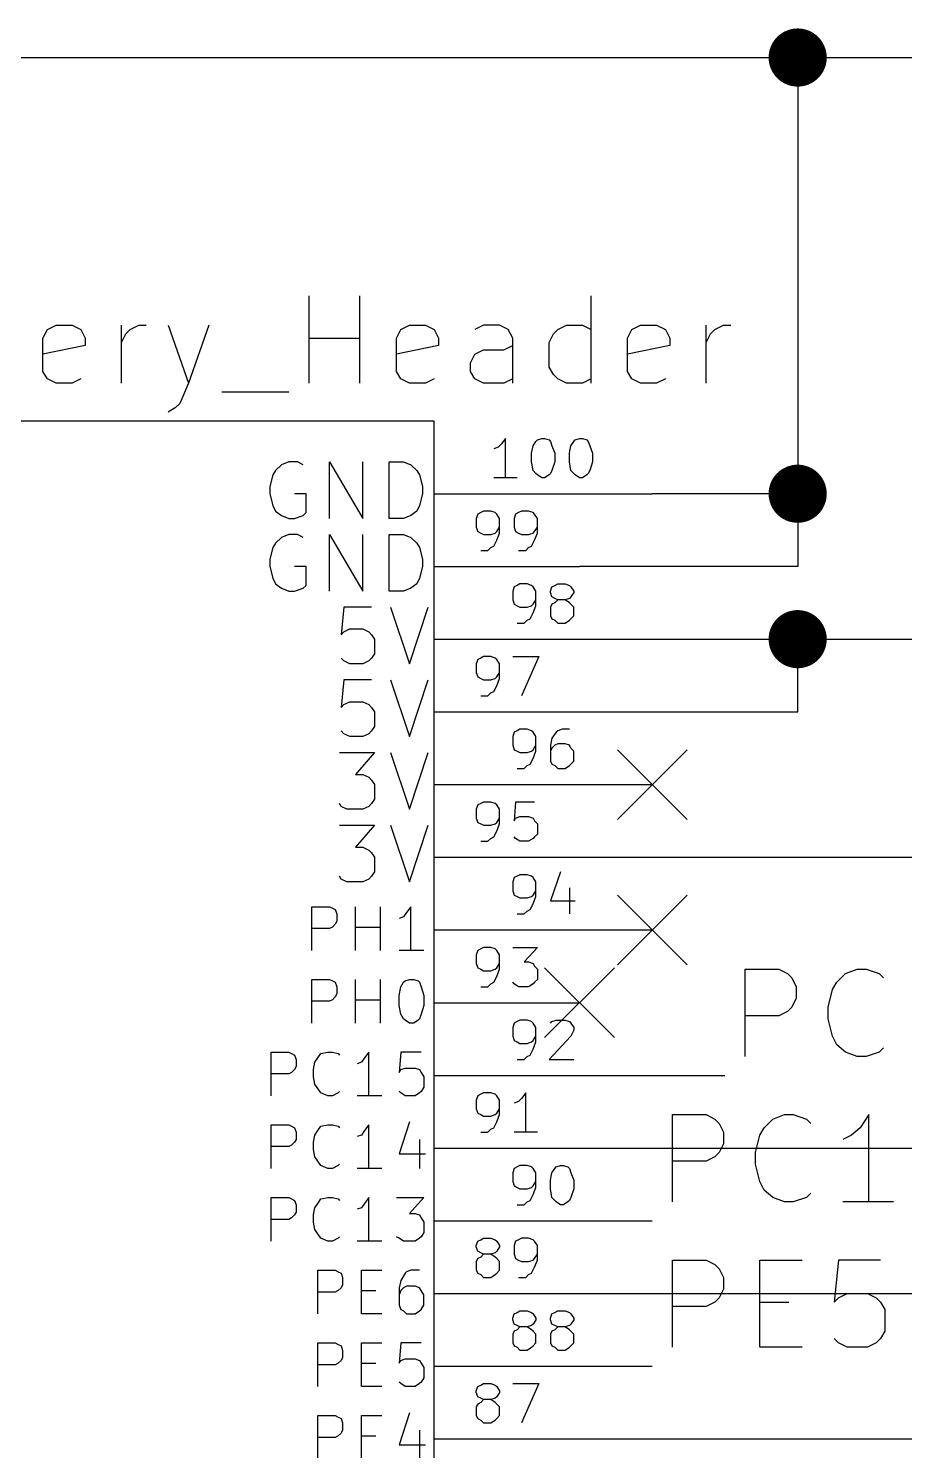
# Model space of a CAD drawing. Extents: x 10 to 287, y -200 to -10.
# Drawn here: x 58.95 to 74.26, y -100.53 to -75.69 of the extents above; entities that cross this region are included whole.
import ezdxf

# ---------------------------------------------------------------- set-up
doc = ezdxf.new("R2010")
doc.units = 0
doc.header["$MEASUREMENT"] = 0
doc.layers.add('BLACK', color=7, linetype='CONTINUOUS')

msp = doc.modelspace()

# ---------------------------------------------------------------- linework, layer by layer
at = {"layer": 'Black'}
for p, q in [((71.4756, -93.6498), (71.4756, -92.1258)), ((71.4756, -92.1258), (72.0598, -92.1258)), ((72.0598, -92.1258), (72.2122, -92.202)), ((73.2282, -92.202), (73.4314, -92.1258)), ((73.4314, -92.1258), (73.5838, -92.1258)), ((73.5838, -92.1258), (73.8124, -92.202)), ((72.2122, -92.202), (72.2884, -92.2782)), ((72.2884, -92.2782), (72.3646, -92.4306)), ((72.9996, -92.4814), (73.0758, -92.3544)), ((73.0758, -92.3544), (73.2282, -92.202)), ((73.8124, -92.202), (73.8886, -92.2782)), ((72.3646, -92.6338), (72.2884, -92.7862)), ((72.3646, -92.4306), (72.3646, -92.6338)), ((72.9234, -92.7862), (72.9996, -92.4814)), ((72.2122, -92.8624), (72.0598, -92.9386)), ((72.2884, -92.7862), (72.2122, -92.8624)), ((72.9234, -92.9894), (72.9234, -92.7862)), ((72.0598, -92.9386), (71.4756, -92.9386)), ((72.9996, -93.2942), (72.9234, -92.9894)), ((73.0758, -93.4466), (72.9996, -93.2942)), ((73.2282, -93.5736), (73.0758, -93.4466)), ((73.4314, -93.6498), (73.2282, -93.5736)), ((73.5838, -93.6498), (73.4314, -93.6498)), ((73.8124, -93.5736), (73.5838, -93.6498)), ((73.8886, -93.4974), (73.8124, -93.5736)), ((70.2056, -96.1898), (70.2056, -94.6658)), ((70.2056, -94.6658), (70.7898, -94.6658)), ((70.7898, -94.6658), (70.9422, -94.742)), ((70.9422, -94.742), (71.0184, -94.8182)), ((71.0184, -94.8182), (71.0946, -94.9706)), ((71.7296, -95.0214), (71.8058, -94.8944)), ((71.8058, -94.8944), (71.9582, -94.742)), ((71.9582, -94.742), (72.1614, -94.6658)), ((72.1614, -94.6658), (72.3138, -94.6658)), ((72.3138, -94.6658), (72.5424, -94.742)), ((72.5424, -94.742), (72.6186, -94.8182)), ((73.4822, -94.8944), (73.3298, -95.0214)), ((73.6346, -94.6658), (73.4822, -94.8944)), ((73.6346, -96.1898), (73.6346, -94.6658)), ((71.0946, -94.9706), (71.0946, -95.1738)), ((71.6534, -95.3262), (71.7296, -95.0214)), ((73.3298, -95.0214), (73.1774, -95.0976)), ((71.0184, -95.3262), (70.9422, -95.4024)), ((71.0946, -95.1738), (71.0184, -95.3262)), ((71.6534, -95.5294), (71.6534, -95.3262)), ((70.7898, -95.4786), (70.2056, -95.4786)), ((70.9422, -95.4024), (70.7898, -95.4786)), ((71.7296, -95.8342), (71.6534, -95.5294)), ((71.8058, -95.9866), (71.7296, -95.8342)), ((71.9582, -96.1136), (71.8058, -95.9866)), ((72.1614, -96.1898), (71.9582, -96.1136)), ((72.5424, -96.1136), (72.3138, -96.1898)), ((72.6186, -96.0374), (72.5424, -96.1136)), ((72.3138, -96.1898), (72.1614, -96.1898)), ((74.0664, -96.1898), (73.1774, -96.1898)), ((70.2056, -98.7298), (70.2056, -97.2058)), ((70.2056, -97.2058), (70.7898, -97.2058)), ((70.7898, -97.2058), (70.9422, -97.282)), ((70.9422, -97.282), (71.0184, -97.3582)), ((71.0184, -97.3582), (71.0946, -97.5106)), ((71.7296, -98.7298), (71.7296, -97.2058)), ((71.7296, -97.2058), (72.4662, -97.2058)), ((73.1012, -97.2058), (73.025, -97.9424)), ((73.8378, -97.2058), (73.1012, -97.2058)), ((71.0946, -97.5106), (71.0946, -97.7138)), ((71.0184, -97.8662), (70.9422, -97.9424)), ((71.0946, -97.7138), (71.0184, -97.8662)), ((73.025, -97.9424), (73.1012, -97.8662)), ((73.1012, -97.8662), (73.2536, -97.79)), ((73.2536, -97.79), (73.6092, -97.79)), ((73.6092, -97.79), (73.7616, -97.8662)), ((73.7616, -97.8662), (73.8378, -97.9424)), ((70.7898, -98.0186), (70.2056, -98.0186)), ((70.9422, -97.9424), (70.7898, -98.0186)), ((71.7296, -97.9424), (72.2376, -97.9424)), ((73.8378, -97.9424), (73.914, -98.0694)), ((73.914, -98.0694), (73.914, -98.4504)), ((73.1012, -98.6536), (73.025, -98.5774)), ((73.8378, -98.5774), (73.7616, -98.6536)), ((73.914, -98.4504), (73.8378, -98.5774)), ((72.4662, -98.7298), (71.7296, -98.7298)), ((73.2536, -98.7298), (73.1012, -98.6536)), ((73.6092, -98.7298), (73.2536, -98.7298)), ((73.7616, -98.6536), (73.6092, -98.7298))]:
    msp.add_line(p, q, dxfattribs=at)
at = {"layer": 'Blue 2'}
for p, q in [((69.2404, -88.2904), (70.4596, -89.5096)), ((70.4596, -88.2904), (69.2404, -89.5096)), ((69.2404, -90.8304), (70.4596, -92.0496)), ((70.4596, -90.8304), (69.2404, -92.0496)), ((67.9704, -92.1004), (69.1896, -93.3196)), ((69.1896, -92.1004), (67.9704, -93.3196))]:
    msp.add_line(p, q, dxfattribs=at)
at = {"layer": 'Cyan 2'}
for p, q in [((63.8556, -81.8896), (63.8556, -80.3656)), ((64.7446, -81.8896), (64.7446, -80.3656)), ((68.7832, -81.8896), (68.7832, -80.3656)), ((59.2074, -81.1022), (59.2836, -80.9498)), ((59.2836, -80.9498), (59.436, -80.8736)), ((59.436, -80.8736), (59.7154, -80.8736)), ((59.7154, -80.8736), (59.8678, -80.9498)), ((59.8678, -80.9498), (59.944, -81.1022)), ((60.579, -81.8896), (60.579, -80.8736)), ((60.6552, -81.026), (60.7314, -80.9498)), ((60.7314, -80.9498), (60.8838, -80.8736)), ((60.8838, -80.8736), (61.0108, -80.8736)), ((61.3918, -80.8736), (61.7474, -81.8896)), ((62.103, -80.8736), (61.7474, -81.8896)), ((65.3796, -81.1022), (65.4558, -80.9498)), ((65.4558, -80.9498), (65.6082, -80.8736)), ((65.6082, -80.8736), (65.8876, -80.8736)), ((65.8876, -80.8736), (66.04, -80.9498)), ((66.04, -80.9498), (66.1162, -81.1022)), ((66.9036, -80.8736), (66.7512, -80.9498)), ((67.183, -80.8736), (66.9036, -80.8736)), ((67.3354, -80.9498), (67.183, -80.8736)), ((67.4116, -81.1022), (67.3354, -80.9498)), ((68.1228, -81.026), (68.199, -80.9498)), ((68.199, -80.9498), (68.3514, -80.8736)), ((68.3514, -80.8736), (68.6308, -80.8736)), ((68.6308, -80.8736), (68.7832, -80.9498)), ((69.4182, -81.1022), (69.4944, -80.9498)), ((69.4944, -80.9498), (69.6468, -80.8736)), ((69.6468, -80.8736), (69.9262, -80.8736)), ((69.9262, -80.8736), (70.0786, -80.9498)), ((70.0786, -80.9498), (70.1548, -81.1022)), ((70.7898, -81.8896), (70.7898, -80.8736)), ((70.866, -81.026), (70.9422, -80.9498)), ((70.9422, -80.9498), (71.0946, -80.8736)), ((71.0946, -80.8736), (71.2216, -80.8736)), ((59.2074, -81.6864), (59.2074, -81.1022)), ((59.944, -81.2292), (59.2074, -81.3816)), ((59.944, -81.1022), (59.944, -81.2292)), ((60.579, -81.1784), (60.6552, -81.026)), ((63.8556, -81.1022), (64.7446, -81.1022)), ((65.3796, -81.6864), (65.3796, -81.1022)), ((66.1162, -81.2292), (65.3796, -81.3816)), ((66.1162, -81.1022), (66.1162, -81.2292)), ((67.2592, -81.3054), (67.4116, -81.2292)), ((67.4116, -81.8896), (67.4116, -81.1022)), ((68.0466, -81.1784), (68.1228, -81.026)), ((68.0466, -81.6102), (68.0466, -81.1784)), ((69.4182, -81.6864), (69.4182, -81.1022)), ((70.1548, -81.2292), (69.4182, -81.3816)), ((70.1548, -81.1022), (70.1548, -81.2292)), ((70.7898, -81.1784), (70.866, -81.026)), ((66.675, -81.534), (66.7512, -81.3816)), ((66.7512, -81.3816), (66.9036, -81.3054)), ((66.9036, -81.3054), (67.2592, -81.3054)), ((59.2836, -81.8134), (59.2074, -81.6864)), ((65.4558, -81.8134), (65.3796, -81.6864)), ((66.675, -81.6864), (66.675, -81.534)), ((66.7512, -81.8134), (66.675, -81.6864)), ((68.1228, -81.7372), (68.0466, -81.6102)), ((69.4944, -81.8134), (69.4182, -81.6864)), ((59.436, -81.8896), (59.2836, -81.8134)), ((59.7154, -81.8896), (59.436, -81.8896)), ((59.8678, -81.8134), (59.7154, -81.8896)), ((61.7474, -81.8896), (61.595, -82.2452)), ((65.6082, -81.8896), (65.4558, -81.8134)), ((65.8876, -81.8896), (65.6082, -81.8896)), ((66.04, -81.8134), (65.8876, -81.8896)), ((66.9036, -81.8896), (66.7512, -81.8134)), ((67.2592, -81.8896), (66.9036, -81.8896)), ((67.4116, -81.8134), (67.2592, -81.8896)), ((68.199, -81.8134), (68.1228, -81.7372)), ((68.3514, -81.8896), (68.199, -81.8134)), ((68.6308, -81.8896), (68.3514, -81.8896)), ((68.7832, -81.8134), (68.6308, -81.8896)), ((69.6468, -81.8896), (69.4944, -81.8134)), ((69.9262, -81.8896), (69.6468, -81.8896)), ((70.0786, -81.8134), (69.9262, -81.8896)), ((62.3316, -82.042), (63.5, -82.042)), ((61.5188, -82.3214), (61.3918, -82.3976)), ((61.595, -82.2452), (61.5188, -82.3214)), ((63.2714, -83.4136), (63.2206, -83.4898)), ((63.373, -83.312), (63.2714, -83.4136)), ((63.5, -83.2612), (63.373, -83.312)), ((63.6524, -83.2612), (63.5, -83.2612)), ((63.754, -83.312), (63.6524, -83.2612)), ((64.2112, -84.2518), (64.2112, -83.2612)), ((64.2112, -83.2612), (64.7954, -84.2518)), ((64.7954, -84.2518), (64.7954, -83.2612)), ((65.2526, -84.2518), (65.2526, -83.2612)), ((65.2526, -83.2612), (65.5066, -83.2612)), ((65.5066, -83.2612), (65.6336, -83.312)), ((65.6336, -83.312), (65.7352, -83.4136)), ((65.7352, -83.4136), (65.786, -83.4898)), ((63.2206, -83.4898), (63.1698, -83.693)), ((63.1698, -83.693), (63.1698, -83.82)), ((65.786, -83.4898), (65.8368, -83.693)), ((65.8368, -83.693), (65.8368, -83.82)), ((63.1698, -83.82), (63.2206, -84.0232)), ((63.8048, -83.82), (63.6016, -83.82)), ((63.8048, -84.1502), (63.8048, -83.82)), ((65.8368, -83.82), (65.786, -84.0232)), ((63.2206, -84.0232), (63.2714, -84.1248)), ((63.2714, -84.1248), (63.373, -84.201)), ((63.373, -84.201), (63.5, -84.2518)), ((63.6016, -84.2518), (63.754, -84.201)), ((63.754, -84.201), (63.8048, -84.1502)), ((65.6336, -84.201), (65.5066, -84.2518)), ((65.7352, -84.1248), (65.6336, -84.201)), ((65.786, -84.0232), (65.7352, -84.1248)), ((63.5, -84.2518), (63.6016, -84.2518)), ((65.5066, -84.2518), (65.2526, -84.2518)), ((63.2714, -84.6836), (63.2206, -84.7598)), ((63.373, -84.582), (63.2714, -84.6836)), ((63.5, -84.5312), (63.373, -84.582)), ((63.6524, -84.5312), (63.5, -84.5312)), ((63.754, -84.582), (63.6524, -84.5312)), ((64.2112, -85.5218), (64.2112, -84.5312)), ((64.2112, -84.5312), (64.7954, -85.5218)), ((64.7954, -85.5218), (64.7954, -84.5312)), ((65.2526, -85.5218), (65.2526, -84.5312)), ((65.2526, -84.5312), (65.5066, -84.5312)), ((65.5066, -84.5312), (65.6336, -84.582)), ((65.6336, -84.582), (65.7352, -84.6836)), ((65.7352, -84.6836), (65.786, -84.7598)), ((63.2206, -84.7598), (63.1698, -84.963)), ((65.786, -84.7598), (65.8368, -84.963)), ((63.1698, -84.963), (63.1698, -85.09)), ((63.1698, -85.09), (63.2206, -85.2932)), ((63.8048, -85.09), (63.6016, -85.09)), ((63.8048, -85.4202), (63.8048, -85.09)), ((65.8368, -85.09), (65.786, -85.2932)), ((65.8368, -84.963), (65.8368, -85.09)), ((63.2206, -85.2932), (63.2714, -85.3948)), ((63.2714, -85.3948), (63.373, -85.471)), ((63.754, -85.471), (63.8048, -85.4202)), ((65.7352, -85.3948), (65.6336, -85.471)), ((65.786, -85.2932), (65.7352, -85.3948)), ((63.373, -85.471), (63.5, -85.5218)), ((63.5, -85.5218), (63.6016, -85.5218)), ((63.6016, -85.5218), (63.754, -85.471)), ((65.5066, -85.5218), (65.2526, -85.5218)), ((65.6336, -85.471), (65.5066, -85.5218)), ((64.4652, -85.8012), (64.4144, -86.2838)), ((64.9478, -85.8012), (64.4652, -85.8012)), ((65.278, -85.8012), (65.6082, -86.7918)), ((65.6082, -86.7918), (65.9384, -85.8012)), ((64.4652, -86.233), (64.5668, -86.1822)), ((64.5668, -86.1822), (64.7954, -86.1822)), ((64.7954, -86.1822), (64.897, -86.233)), ((64.4144, -86.2838), (64.4652, -86.233)), ((64.897, -86.233), (64.9478, -86.2838)), ((64.9478, -86.2838), (64.9986, -86.36)), ((64.9986, -86.36), (64.9986, -86.614)), ((64.4652, -86.741), (64.4144, -86.6902)), ((64.9478, -86.6902), (64.897, -86.741)), ((64.9986, -86.614), (64.9478, -86.6902)), ((64.5668, -86.7918), (64.4652, -86.741)), ((64.7954, -86.7918), (64.5668, -86.7918)), ((64.897, -86.741), (64.7954, -86.7918)), ((64.4652, -87.0712), (64.4144, -87.5538)), ((64.9478, -87.0712), (64.4652, -87.0712)), ((65.278, -87.0712), (65.6082, -88.0618)), ((65.6082, -88.0618), (65.9384, -87.0712)), ((64.4144, -87.5538), (64.4652, -87.503)), ((64.4652, -87.503), (64.5668, -87.4522)), ((64.5668, -87.4522), (64.7954, -87.4522)), ((64.7954, -87.4522), (64.897, -87.503)), ((64.897, -87.503), (64.9478, -87.5538)), ((64.9478, -87.5538), (64.9986, -87.63)), ((64.9986, -87.63), (64.9986, -87.884)), ((64.9986, -87.884), (64.9478, -87.9602)), ((64.4652, -88.011), (64.4144, -87.9602)), ((64.5668, -88.0618), (64.4652, -88.011)), ((64.7954, -88.0618), (64.5668, -88.0618)), ((64.897, -88.011), (64.7954, -88.0618)), ((64.9478, -87.9602), (64.897, -88.011)), ((64.389, -88.3412), (64.9986, -88.3412)), ((64.9986, -88.3412), (64.6684, -88.7222)), ((65.278, -88.3412), (65.6082, -89.3318)), ((65.6082, -89.3318), (65.9384, -88.3412)), ((64.6684, -88.7222), (64.7954, -88.7222)), ((64.7954, -88.7222), (64.897, -88.773)), ((64.897, -88.773), (64.9478, -88.8238)), ((64.9478, -88.8238), (64.9986, -88.9)), ((64.9986, -88.9), (64.9986, -89.154)), ((64.9986, -89.154), (64.9478, -89.2302)), ((64.4144, -89.281), (64.389, -89.2302)), ((64.516, -89.3318), (64.4144, -89.281)), ((64.7954, -89.3318), (64.516, -89.3318)), ((64.897, -89.281), (64.7954, -89.3318)), ((64.9478, -89.2302), (64.897, -89.281)), ((64.389, -89.6112), (64.9986, -89.6112)), ((64.9986, -89.6112), (64.6684, -89.9922)), ((65.278, -89.6112), (65.6082, -90.6018)), ((65.6082, -90.6018), (65.9384, -89.6112)), ((64.6684, -89.9922), (64.7954, -89.9922)), ((64.7954, -89.9922), (64.897, -90.043)), ((64.897, -90.043), (64.9478, -90.0938)), ((64.9478, -90.0938), (64.9986, -90.17)), ((64.9986, -90.17), (64.9986, -90.424)), ((64.4144, -90.551), (64.389, -90.5002)), ((64.516, -90.6018), (64.4144, -90.551)), ((64.7954, -90.6018), (64.516, -90.6018)), ((64.897, -90.551), (64.7954, -90.6018)), ((64.9478, -90.5002), (64.897, -90.551)), ((64.9986, -90.424), (64.9478, -90.5002)), ((63.9064, -91.7956), (63.9064, -91.0336)), ((63.9064, -91.0336), (64.2112, -91.0336)), ((64.2112, -91.0336), (64.262, -91.059)), ((64.262, -91.059), (64.3128, -91.0844)), ((64.3128, -91.0844), (64.3382, -91.1606)), ((64.3382, -91.1606), (64.3382, -91.2876)), ((64.6684, -91.7956), (64.6684, -91.0336)), ((65.1002, -91.7956), (65.1002, -91.0336)), ((65.5574, -91.1352), (65.5066, -91.2114)), ((65.6336, -91.0336), (65.5574, -91.1352)), ((65.6336, -91.7956), (65.6336, -91.0336)), ((64.2112, -91.4146), (63.9064, -91.4146)), ((64.262, -91.3892), (64.2112, -91.4146)), ((64.3128, -91.3384), (64.262, -91.3892)), ((64.3382, -91.2876), (64.3128, -91.3384)), ((64.6684, -91.3892), (65.1002, -91.3892)), ((65.5066, -91.2114), (65.4304, -91.2368)), ((65.8622, -91.7956), (65.4304, -91.7956)), ((63.9064, -93.0656), (63.9064, -92.3036)), ((63.9064, -92.3036), (64.2112, -92.3036)), ((64.2112, -92.3036), (64.262, -92.329)), ((64.262, -92.329), (64.3128, -92.3544)), ((64.3128, -92.3544), (64.3382, -92.4306)), ((64.6684, -93.0656), (64.6684, -92.3036)), ((65.1002, -93.0656), (65.1002, -92.3036)), ((65.4558, -92.4306), (65.5066, -92.3544)), ((65.5066, -92.3544), (65.532, -92.329)), ((65.532, -92.329), (65.6082, -92.3036)), ((65.6082, -92.3036), (65.6844, -92.3036)), ((65.6844, -92.3036), (65.7606, -92.329)), ((65.7606, -92.329), (65.786, -92.3544)), ((65.786, -92.3544), (65.8114, -92.4306)), ((64.3128, -92.6084), (64.262, -92.6592)), ((64.3382, -92.5576), (64.3128, -92.6084)), ((64.3382, -92.4306), (64.3382, -92.5576)), ((65.4304, -92.583), (65.4558, -92.4306)), ((65.4304, -92.7608), (65.4304, -92.583)), ((65.8114, -92.4306), (65.8622, -92.583)), ((65.8622, -92.583), (65.8622, -92.7608)), ((64.2112, -92.6846), (63.9064, -92.6846)), ((64.262, -92.6592), (64.2112, -92.6846)), ((64.6684, -92.6592), (65.1002, -92.6592)), ((65.4558, -92.9132), (65.4304, -92.7608)), ((65.8622, -92.7608), (65.8114, -92.9132)), ((65.5066, -92.9894), (65.4558, -92.9132)), ((65.532, -93.0148), (65.5066, -92.9894)), ((65.6082, -93.0656), (65.532, -93.0148)), ((65.6844, -93.0656), (65.6082, -93.0656)), ((65.7606, -93.0148), (65.6844, -93.0656)), ((65.786, -92.9894), (65.7606, -93.0148)), ((65.8114, -92.9132), (65.786, -92.9894)), ((63.1952, -94.3356), (63.1952, -93.5736)), ((63.1952, -93.5736), (63.5, -93.5736)), ((63.5, -93.5736), (63.5508, -93.599)), ((63.5508, -93.599), (63.6016, -93.6244)), ((63.6016, -93.6244), (63.627, -93.7006)), ((64.008, -93.6752), (64.0588, -93.599)), ((64.0588, -93.599), (64.1858, -93.5736)), ((64.1858, -93.5736), (64.262, -93.5736)), ((64.262, -93.5736), (64.3636, -93.599)), ((64.3636, -93.599), (64.389, -93.6244)), ((64.897, -93.5736), (64.8208, -93.6752)), ((64.897, -94.3356), (64.897, -93.5736)), ((65.4558, -93.5736), (65.4304, -93.9292)), ((65.8114, -93.5736), (65.4558, -93.5736)), ((63.6016, -93.8784), (63.5508, -93.9292)), ((63.627, -93.8276), (63.6016, -93.8784)), ((63.627, -93.7006), (63.627, -93.8276)), ((63.9318, -93.8784), (63.9572, -93.7514)), ((63.9318, -94.0054), (63.9318, -93.8784)), ((63.9572, -93.7514), (64.008, -93.6752)), ((64.77, -93.7514), (64.6938, -93.7768)), ((64.8208, -93.6752), (64.77, -93.7514)), ((65.4304, -93.9292), (65.4558, -93.8784)), ((65.4558, -93.8784), (65.532, -93.853)), ((65.532, -93.853), (65.7098, -93.853)), ((65.7098, -93.853), (65.786, -93.8784)), ((65.786, -93.8784), (65.8114, -93.9292)), ((63.5, -93.9546), (63.1952, -93.9546)), ((63.5508, -93.9292), (63.5, -93.9546)), ((63.9572, -94.1324), (63.9318, -94.0054)), ((64.008, -94.2086), (63.9572, -94.1324)), ((65.8114, -93.9292), (65.8622, -94.0054)), ((65.8622, -94.0054), (65.8622, -94.1832)), ((64.0588, -94.2848), (64.008, -94.2086)), ((64.1858, -94.3356), (64.0588, -94.2848)), ((64.262, -94.3356), (64.1858, -94.3356)), ((64.3636, -94.2848), (64.262, -94.3356)), ((64.389, -94.2594), (64.3636, -94.2848)), ((65.1256, -94.3356), (64.6938, -94.3356)), ((65.4558, -94.2848), (65.4304, -94.2594)), ((65.532, -94.3356), (65.4558, -94.2848)), ((65.7098, -94.3356), (65.532, -94.3356)), ((65.786, -94.2848), (65.7098, -94.3356)), ((65.8114, -94.2594), (65.786, -94.2848)), ((65.8622, -94.1832), (65.8114, -94.2594)), ((63.1952, -95.6056), (63.1952, -94.8436)), ((63.1952, -94.8436), (63.5, -94.8436)), ((63.5, -94.8436), (63.5508, -94.869)), ((63.5508, -94.869), (63.6016, -94.8944)), ((63.6016, -94.8944), (63.627, -94.9706)), ((64.008, -94.9452), (64.0588, -94.869)), ((64.0588, -94.869), (64.1858, -94.8436)), ((64.1858, -94.8436), (64.262, -94.8436)), ((64.262, -94.8436), (64.3636, -94.869)), ((64.3636, -94.869), (64.389, -94.8944)), ((64.897, -94.8436), (64.8208, -94.9452)), ((64.897, -95.6056), (64.897, -94.8436)), ((65.6082, -94.7928), (65.4304, -95.3516)), ((63.627, -95.0976), (63.6016, -95.1484)), ((63.627, -94.9706), (63.627, -95.0976)), ((63.9318, -95.1484), (63.9572, -95.0214)), ((63.9572, -95.0214), (64.008, -94.9452)), ((64.77, -95.0214), (64.6938, -95.0468)), ((64.8208, -94.9452), (64.77, -95.0214)), ((65.786, -95.0976), (65.786, -95.6056)), ((63.5, -95.2246), (63.1952, -95.2246)), ((63.5508, -95.1992), (63.5, -95.2246)), ((63.6016, -95.1484), (63.5508, -95.1992)), ((63.9318, -95.2754), (63.9318, -95.1484)), ((63.9572, -95.4024), (63.9318, -95.2754)), ((65.4304, -95.3516), (65.8876, -95.3516)), ((64.008, -95.4786), (63.9572, -95.4024)), ((64.0588, -95.5548), (64.008, -95.4786)), ((64.1858, -95.6056), (64.0588, -95.5548)), ((64.262, -95.6056), (64.1858, -95.6056)), ((64.3636, -95.5548), (64.262, -95.6056)), ((64.389, -95.5294), (64.3636, -95.5548)), ((65.1256, -95.6056), (64.6938, -95.6056)), ((63.1952, -96.8756), (63.1952, -96.1136)), ((63.1952, -96.1136), (63.5, -96.1136)), ((63.5, -96.1136), (63.5508, -96.139)), ((64.0588, -96.139), (64.1858, -96.1136)), ((64.1858, -96.1136), (64.262, -96.1136)), ((64.262, -96.1136), (64.3636, -96.139)), ((64.897, -96.1136), (64.8208, -96.2152)), ((64.897, -96.8756), (64.897, -96.1136)), ((65.3796, -96.1136), (65.8622, -96.1136)), ((65.8622, -96.1136), (65.6082, -96.393)), ((63.5508, -96.139), (63.6016, -96.1644)), ((63.6016, -96.1644), (63.627, -96.2406)), ((63.627, -96.3676), (63.6016, -96.4184)), ((63.627, -96.2406), (63.627, -96.3676)), ((63.9318, -96.4184), (63.9572, -96.2914)), ((63.9572, -96.2914), (64.008, -96.2152)), ((64.008, -96.2152), (64.0588, -96.139)), ((64.3636, -96.139), (64.389, -96.1644)), ((64.77, -96.2914), (64.6938, -96.3168)), ((64.8208, -96.2152), (64.77, -96.2914)), ((63.5, -96.4946), (63.1952, -96.4946)), ((63.5508, -96.4692), (63.5, -96.4946)), ((63.6016, -96.4184), (63.5508, -96.4692)), ((63.9318, -96.5454), (63.9318, -96.4184)), ((63.9572, -96.6724), (63.9318, -96.5454)), ((65.6082, -96.393), (65.7098, -96.393)), ((65.7098, -96.393), (65.786, -96.4184)), ((65.786, -96.4184), (65.8114, -96.4692)), ((65.8114, -96.4692), (65.8622, -96.5454)), ((65.8622, -96.5454), (65.8622, -96.7232)), ((64.008, -96.7486), (63.9572, -96.6724)), ((64.0588, -96.8248), (64.008, -96.7486)), ((64.1858, -96.8756), (64.0588, -96.8248)), ((64.262, -96.8756), (64.1858, -96.8756)), ((64.3636, -96.8248), (64.262, -96.8756)), ((64.389, -96.7994), (64.3636, -96.8248)), ((65.1256, -96.8756), (64.6938, -96.8756)), ((65.4304, -96.8248), (65.3796, -96.7994)), ((65.5066, -96.8756), (65.4304, -96.8248)), ((65.7098, -96.8756), (65.5066, -96.8756)), ((65.786, -96.8248), (65.7098, -96.8756)), ((65.8114, -96.7994), (65.786, -96.8248)), ((65.8622, -96.7232), (65.8114, -96.7994)), ((64.008, -98.1456), (64.008, -97.3836)), ((64.008, -97.3836), (64.3128, -97.3836)), ((64.3128, -97.3836), (64.3636, -97.409)), ((64.3636, -97.409), (64.4144, -97.4344)), ((64.4144, -97.4344), (64.4398, -97.5106)), ((64.4398, -97.5106), (64.4398, -97.6376)), ((64.77, -98.1456), (64.77, -97.3836)), ((64.77, -97.3836), (65.1256, -97.3836)), ((65.4558, -97.5614), (65.4304, -97.6884)), ((65.532, -97.4344), (65.4558, -97.5614)), ((65.5574, -97.409), (65.532, -97.4344)), ((65.6336, -97.3836), (65.5574, -97.409)), ((65.786, -97.3836), (65.6336, -97.3836)), ((64.3128, -97.7646), (64.008, -97.7646)), ((64.3636, -97.7392), (64.3128, -97.7646)), ((64.4144, -97.6884), (64.3636, -97.7392)), ((64.4398, -97.6376), (64.4144, -97.6884)), ((64.77, -97.7392), (65.024, -97.7392)), ((65.4304, -97.6884), (65.4304, -97.9932)), ((65.4558, -97.7392), (65.4304, -97.8154)), ((65.5066, -97.6884), (65.4558, -97.7392)), ((65.5574, -97.663), (65.5066, -97.6884)), ((65.7098, -97.663), (65.5574, -97.663)), ((65.786, -97.6884), (65.7098, -97.663)), ((65.8114, -97.7392), (65.786, -97.6884)), ((65.8622, -97.8154), (65.8114, -97.7392)), ((65.8622, -97.9932), (65.8622, -97.8154)), ((65.4304, -97.9932), (65.4558, -98.0694)), ((65.4558, -98.0694), (65.5066, -98.0948)), ((65.5066, -98.0948), (65.5574, -98.1456)), ((65.7098, -98.1456), (65.786, -98.0948)), ((65.786, -98.0948), (65.8114, -98.0694)), ((65.8114, -98.0694), (65.8622, -97.9932)), ((65.1256, -98.1456), (64.77, -98.1456)), ((65.5574, -98.1456), (65.7098, -98.1456)), ((64.008, -99.4156), (64.008, -98.6536)), ((64.008, -98.6536), (64.3128, -98.6536)), ((64.3128, -98.6536), (64.3636, -98.679)), ((64.3636, -98.679), (64.4144, -98.7044)), ((64.4144, -98.7044), (64.4398, -98.7806)), ((64.4398, -98.7806), (64.4398, -98.9076)), ((64.77, -99.4156), (64.77, -98.6536)), ((64.77, -98.6536), (65.1256, -98.6536)), ((65.4558, -98.6536), (65.4304, -99.0092)), ((65.8114, -98.6536), (65.4558, -98.6536)), ((64.3128, -99.0346), (64.008, -99.0346)), ((64.3636, -99.0092), (64.3128, -99.0346)), ((64.4144, -98.9584), (64.3636, -99.0092)), ((64.4398, -98.9076), (64.4144, -98.9584)), ((64.77, -99.0092), (65.024, -99.0092)), ((65.4304, -99.0092), (65.4558, -98.9584)), ((65.4558, -98.9584), (65.532, -98.933)), ((65.532, -98.933), (65.7098, -98.933)), ((65.7098, -98.933), (65.786, -98.9584)), ((65.786, -98.9584), (65.8114, -99.0092)), ((65.8114, -99.0092), (65.8622, -99.0854)), ((65.8622, -99.0854), (65.8622, -99.2632)), ((65.4558, -99.3648), (65.4304, -99.3394)), ((65.532, -99.4156), (65.4558, -99.3648)), ((65.786, -99.3648), (65.7098, -99.4156)), ((65.8114, -99.3394), (65.786, -99.3648)), ((65.8622, -99.2632), (65.8114, -99.3394)), ((65.1256, -99.4156), (64.77, -99.4156)), ((65.7098, -99.4156), (65.532, -99.4156)), ((64.008, -100.686), (64.008, -99.9236)), ((64.008, -99.9236), (64.3128, -99.9236)), ((64.3128, -99.9236), (64.3636, -99.949)), ((64.3636, -99.949), (64.4144, -99.9744)), ((64.4144, -99.9744), (64.4398, -100.051)), ((64.4398, -100.051), (64.4398, -100.178)), ((64.77, -100.686), (64.77, -99.9236)), ((64.77, -99.9236), (65.1256, -99.9236)), ((65.6082, -99.8728), (65.4304, -100.432)), ((64.3128, -100.305), (64.008, -100.305)), ((64.3636, -100.279), (64.3128, -100.305)), ((64.4144, -100.228), (64.3636, -100.279)), ((64.4398, -100.178), (64.4144, -100.228)), ((64.77, -100.279), (65.024, -100.279)), ((65.786, -100.178), (65.786, -100.686)), ((65.4304, -100.432), (65.8876, -100.432))]:
    msp.add_line(p, q, dxfattribs=at)
at = {"layer": 'Green 2'}
for p, q in [((35.56, -76.2), (101.6, -76.2)), ((72.39, -76.2), (72.39, -85.09)), ((72.39, -83.82), (69.85, -83.82)), ((72.39, -85.09), (68.58, -85.09)), ((69.85, -86.36), (76.2, -86.36)), ((72.39, -87.63), (72.39, -86.36)), ((68.58, -87.63), (72.39, -87.63)), ((68.58, -90.17), (86.36, -90.17)), ((69.85, -93.98), (71.12, -93.98)), ((68.58, -95.25), (78.74, -95.25)), ((68.58, -97.79), (78.74, -97.79)), ((68.58, -100.33), (78.74, -100.33))]:
    msp.add_line(p, q, dxfattribs=at)
at = {"layer": 'Green 2', "const_width": 0.508}
for points in [[(72.136, -76.2, 1), (72.644, -76.2, 1)], [(72.136, -83.82, 1), (72.644, -83.82, 1)], [(72.136, -86.36, 1), (72.644, -86.36, 1)]]:
    msp.add_lwpolyline(points, format="xyb", close=True, dxfattribs=at)
at = {"layer": 'Red 2'}
for p, q in [((66.04, -82.55), (45.72, -82.55)), ((66.04, -148.59), (66.04, -82.55)), ((67.2084, -82.9564), (67.1576, -83.0072)), ((67.2846, -82.8548), (67.2084, -82.9564)), ((67.2846, -83.5406), (67.2846, -82.8548)), ((67.7672, -82.9818), (67.818, -82.9056)), ((67.818, -82.9056), (67.8434, -82.8802)), ((67.8434, -82.8802), (67.9196, -82.8548)), ((67.9196, -82.8548), (67.9704, -82.8548)), ((67.9704, -82.8548), (68.0466, -82.8802)), ((68.0466, -82.8802), (68.072, -82.9056)), ((68.072, -82.9056), (68.0974, -82.9818)), ((68.4276, -82.9818), (68.4784, -82.9056)), ((68.4784, -82.9056), (68.5038, -82.8802)), ((68.5038, -82.8802), (68.58, -82.8548)), ((68.58, -82.8548), (68.6308, -82.8548)), ((68.6308, -82.8548), (68.707, -82.8802)), ((68.707, -82.8802), (68.7324, -82.9056)), ((68.7324, -82.9056), (68.7578, -82.9818)), ((67.1576, -83.0072), (67.0814, -83.0326)), ((67.7418, -83.1088), (67.7672, -82.9818)), ((67.7418, -83.2612), (67.7418, -83.1088)), ((68.0974, -82.9818), (68.1482, -83.1088)), ((68.1482, -83.1088), (68.1482, -83.2612)), ((68.4022, -83.1088), (68.4276, -82.9818)), ((68.4022, -83.2612), (68.4022, -83.1088)), ((68.7578, -82.9818), (68.8086, -83.1088)), ((68.8086, -83.1088), (68.8086, -83.2612)), ((67.7672, -83.4136), (67.7418, -83.2612)), ((67.818, -83.4644), (67.7672, -83.4136)), ((67.8434, -83.4898), (67.818, -83.4644)), ((68.072, -83.4644), (68.0466, -83.4898)), ((68.0974, -83.4136), (68.072, -83.4644)), ((68.1482, -83.2612), (68.0974, -83.4136)), ((68.4276, -83.4136), (68.4022, -83.2612)), ((68.4784, -83.4644), (68.4276, -83.4136)), ((68.5038, -83.4898), (68.4784, -83.4644)), ((68.7324, -83.4644), (68.707, -83.4898)), ((68.7578, -83.4136), (68.7324, -83.4644)), ((68.8086, -83.2612), (68.7578, -83.4136)), ((67.4878, -83.5406), (67.0814, -83.5406)), ((67.9196, -83.5406), (67.8434, -83.4898)), ((67.9704, -83.5406), (67.9196, -83.5406)), ((68.0466, -83.4898), (67.9704, -83.5406)), ((68.58, -83.5406), (68.5038, -83.4898)), ((68.6308, -83.5406), (68.58, -83.5406)), ((68.707, -83.4898), (68.6308, -83.5406)), ((66.04, -83.82), (69.85, -83.82)), ((66.802, -84.1756), (66.7766, -84.2518)), ((66.8528, -84.1502), (66.802, -84.1756)), ((66.9036, -84.1248), (66.8528, -84.1502)), ((67.0306, -84.1248), (66.9036, -84.1248)), ((67.1068, -84.1502), (67.0306, -84.1248)), ((67.1322, -84.1756), (67.1068, -84.1502)), ((67.183, -84.2518), (67.1322, -84.1756)), ((67.4624, -84.1756), (67.437, -84.2518)), ((67.5132, -84.1502), (67.4624, -84.1756)), ((67.564, -84.1248), (67.5132, -84.1502)), ((67.691, -84.1248), (67.564, -84.1248)), ((67.7672, -84.1502), (67.691, -84.1248)), ((67.7926, -84.1756), (67.7672, -84.1502)), ((67.8434, -84.2518), (67.7926, -84.1756)), ((66.7766, -84.2518), (66.7766, -84.4042)), ((66.7766, -84.4042), (66.802, -84.4804)), ((67.1322, -84.4804), (67.183, -84.4042)), ((67.183, -84.5058), (67.183, -84.2518)), ((67.437, -84.2518), (67.437, -84.4042)), ((67.437, -84.4042), (67.4624, -84.4804)), ((67.7926, -84.4804), (67.8434, -84.4042)), ((67.8434, -84.5058), (67.8434, -84.2518)), ((66.802, -84.4804), (66.8528, -84.5058)), ((66.8528, -84.5058), (66.9036, -84.5312)), ((66.9036, -84.5312), (67.0306, -84.5312)), ((67.0306, -84.5312), (67.1068, -84.5058)), ((67.0814, -84.7344), (67.1322, -84.6328)), ((67.1068, -84.5058), (67.1322, -84.4804)), ((67.1322, -84.6328), (67.183, -84.5058)), ((67.4624, -84.4804), (67.5132, -84.5058)), ((67.5132, -84.5058), (67.564, -84.5312)), ((67.564, -84.5312), (67.691, -84.5312)), ((67.691, -84.5312), (67.7672, -84.5058)), ((67.7418, -84.7344), (67.7926, -84.6328)), ((67.7672, -84.5058), (67.7926, -84.4804)), ((67.7926, -84.6328), (67.8434, -84.5058)), ((66.8528, -84.8106), (66.9798, -84.8106)), ((66.9798, -84.8106), (67.0306, -84.7598)), ((67.0306, -84.7598), (67.0814, -84.7344)), ((67.5132, -84.8106), (67.6402, -84.8106)), ((67.6402, -84.8106), (67.691, -84.7598)), ((67.691, -84.7598), (67.7418, -84.7344)), ((66.04, -85.09), (68.58, -85.09)), ((67.437, -85.4456), (67.4116, -85.5218)), ((67.4878, -85.4202), (67.437, -85.4456)), ((67.5386, -85.3948), (67.4878, -85.4202)), ((67.6656, -85.3948), (67.5386, -85.3948)), ((67.7418, -85.4202), (67.6656, -85.3948)), ((67.7672, -85.4456), (67.7418, -85.4202)), ((67.818, -85.5218), (67.7672, -85.4456)), ((68.072, -85.5218), (68.0974, -85.4456)), ((68.0974, -85.4456), (68.1482, -85.4202)), ((68.1482, -85.4202), (68.199, -85.3948)), ((68.199, -85.3948), (68.326, -85.3948)), ((68.326, -85.3948), (68.4022, -85.4202)), ((68.4022, -85.4202), (68.4276, -85.4456)), ((68.4276, -85.4456), (68.4784, -85.5218)), ((67.4116, -85.5218), (67.4116, -85.6742)), ((67.4116, -85.6742), (67.437, -85.7504)), ((67.7672, -85.7504), (67.818, -85.6742)), ((67.818, -85.7758), (67.818, -85.5218)), ((68.072, -85.5472), (68.072, -85.5218)), ((68.0974, -85.6234), (68.072, -85.5472)), ((68.1482, -85.6488), (68.0974, -85.6234)), ((68.199, -85.6742), (68.1482, -85.6488)), ((68.199, -85.6742), (68.1482, -85.725)), ((68.326, -85.6742), (68.199, -85.6742)), ((68.4022, -85.6488), (68.326, -85.6742)), ((68.4022, -85.725), (68.326, -85.6742)), ((68.4276, -85.6234), (68.4022, -85.6488)), ((68.4784, -85.5472), (68.4276, -85.6234)), ((68.4784, -85.5218), (68.4784, -85.5472)), ((67.437, -85.7504), (67.4878, -85.7758)), ((67.4878, -85.7758), (67.5386, -85.8012)), ((67.5386, -85.8012), (67.6656, -85.8012)), ((67.6656, -85.8012), (67.7418, -85.7758)), ((67.7164, -86.0044), (67.7672, -85.9028)), ((67.7418, -85.7758), (67.7672, -85.7504)), ((67.7672, -85.9028), (67.818, -85.7758)), ((68.0974, -85.7504), (68.072, -85.8012)), ((68.072, -85.8012), (68.072, -85.9536)), ((68.1482, -85.725), (68.0974, -85.7504)), ((68.4276, -85.7504), (68.4022, -85.725)), ((68.4784, -85.8012), (68.4276, -85.7504)), ((68.4784, -85.9536), (68.4784, -85.8012)), ((67.4878, -86.0806), (67.6148, -86.0806)), ((67.6148, -86.0806), (67.6656, -86.0298)), ((67.6656, -86.0298), (67.7164, -86.0044)), ((68.072, -85.9536), (68.0974, -86.0044)), ((68.0974, -86.0044), (68.1482, -86.0298)), ((68.1482, -86.0298), (68.199, -86.0806)), ((68.199, -86.0806), (68.326, -86.0806)), ((68.326, -86.0806), (68.4022, -86.0298)), ((68.4022, -86.0298), (68.4276, -86.0044)), ((68.4276, -86.0044), (68.4784, -85.9536)), ((66.04, -86.36), (69.85, -86.36)), ((66.8528, -86.6902), (66.802, -86.7156)), ((66.9036, -86.6648), (66.8528, -86.6902)), ((67.0306, -86.6648), (66.9036, -86.6648)), ((67.1068, -86.6902), (67.0306, -86.6648)), ((67.1322, -86.7156), (67.1068, -86.6902)), ((67.4116, -86.6648), (67.8688, -86.6648)), ((67.8688, -86.6648), (67.564, -87.3506)), ((66.802, -86.7156), (66.7766, -86.7918)), ((66.7766, -86.7918), (66.7766, -86.9442)), ((66.7766, -86.9442), (66.802, -87.0204)), ((67.183, -86.7918), (67.1322, -86.7156)), ((67.1322, -87.0204), (67.183, -86.9442)), ((67.183, -87.0458), (67.183, -86.7918)), ((66.802, -87.0204), (66.8528, -87.0458)), ((66.8528, -87.0458), (66.9036, -87.0712)), ((66.9036, -87.0712), (67.0306, -87.0712)), ((67.0306, -87.0712), (67.1068, -87.0458)), ((67.0814, -87.2744), (67.1322, -87.1728)), ((67.1068, -87.0458), (67.1322, -87.0204)), ((67.1322, -87.1728), (67.183, -87.0458)), ((66.8528, -87.3506), (66.9798, -87.3506)), ((66.9798, -87.3506), (67.0306, -87.2998)), ((67.0306, -87.2998), (67.0814, -87.2744)), ((66.04, -87.63), (68.58, -87.63)), ((67.5386, -87.9348), (67.4878, -87.9602)), ((67.6656, -87.9348), (67.5386, -87.9348)), ((67.7418, -87.9602), (67.6656, -87.9348)), ((68.2752, -87.9348), (68.199, -87.9602)), ((68.4022, -87.9348), (68.2752, -87.9348)), ((67.437, -87.9856), (67.4116, -88.0618)), ((67.4116, -88.0618), (67.4116, -88.2142)), ((67.4878, -87.9602), (67.437, -87.9856)), ((67.7672, -87.9856), (67.7418, -87.9602)), ((67.818, -88.0618), (67.7672, -87.9856)), ((67.818, -88.3158), (67.818, -88.0618)), ((68.0974, -88.0872), (68.072, -88.2142)), ((68.1736, -87.9856), (68.0974, -88.0872)), ((68.199, -87.9602), (68.1736, -87.9856)), ((67.4116, -88.2142), (67.437, -88.2904)), ((67.437, -88.2904), (67.4878, -88.3158)), ((67.4878, -88.3158), (67.5386, -88.3412)), ((67.5386, -88.3412), (67.6656, -88.3412)), ((67.6656, -88.3412), (67.7418, -88.3158)), ((67.7418, -88.3158), (67.7672, -88.2904)), ((67.7672, -88.2904), (67.818, -88.2142)), ((67.7672, -88.4428), (67.818, -88.3158)), ((68.072, -88.2142), (68.072, -88.4936)), ((68.0974, -88.265), (68.072, -88.3158)), ((68.1482, -88.2142), (68.0974, -88.265)), ((68.199, -88.1888), (68.1482, -88.2142)), ((68.326, -88.1888), (68.199, -88.1888)), ((68.4022, -88.2142), (68.326, -88.1888)), ((68.4276, -88.265), (68.4022, -88.2142)), ((68.4784, -88.3158), (68.4276, -88.265)), ((68.4784, -88.4936), (68.4784, -88.3158)), ((67.4878, -88.6206), (67.6148, -88.6206)), ((67.6148, -88.6206), (67.6656, -88.5698)), ((67.6656, -88.5698), (67.7164, -88.5444)), ((67.7164, -88.5444), (67.7672, -88.4428)), ((68.072, -88.4936), (68.0974, -88.5444)), ((68.0974, -88.5444), (68.1482, -88.5698)), ((68.1482, -88.5698), (68.199, -88.6206)), ((68.199, -88.6206), (68.326, -88.6206)), ((68.326, -88.6206), (68.4022, -88.5698)), ((68.4022, -88.5698), (68.4276, -88.5444)), ((68.4276, -88.5444), (68.4784, -88.4936)), ((66.04, -88.9), (69.85, -88.9)), ((66.802, -89.2556), (66.7766, -89.3318)), ((66.7766, -89.3318), (66.7766, -89.4842)), ((66.8528, -89.2302), (66.802, -89.2556)), ((66.9036, -89.2048), (66.8528, -89.2302)), ((67.0306, -89.2048), (66.9036, -89.2048)), ((67.1068, -89.2302), (67.0306, -89.2048)), ((67.1322, -89.2556), (67.1068, -89.2302)), ((67.183, -89.3318), (67.1322, -89.2556)), ((67.183, -89.5858), (67.183, -89.3318)), ((67.4624, -89.2048), (67.437, -89.535)), ((67.7926, -89.2048), (67.4624, -89.2048)), ((66.7766, -89.4842), (66.802, -89.5604)), ((66.802, -89.5604), (66.8528, -89.5858)), ((66.8528, -89.5858), (66.9036, -89.6112)), ((66.9036, -89.6112), (67.0306, -89.6112)), ((67.0306, -89.6112), (67.1068, -89.5858)), ((67.1068, -89.5858), (67.1322, -89.5604)), ((67.1322, -89.5604), (67.183, -89.4842)), ((67.1322, -89.7128), (67.183, -89.5858)), ((67.437, -89.535), (67.4624, -89.4842)), ((67.4624, -89.4842), (67.5386, -89.4588)), ((67.5386, -89.4588), (67.691, -89.4588)), ((67.691, -89.4588), (67.7672, -89.4842)), ((67.7672, -89.4842), (67.7926, -89.535)), ((67.7926, -89.535), (67.8434, -89.5858)), ((67.8434, -89.5858), (67.8434, -89.7636)), ((66.8528, -89.8906), (66.9798, -89.8906)), ((66.9798, -89.8906), (67.0306, -89.8398)), ((67.0306, -89.8398), (67.0814, -89.8144)), ((67.0814, -89.8144), (67.1322, -89.7128)), ((67.4624, -89.8398), (67.437, -89.8144)), ((67.5386, -89.8906), (67.4624, -89.8398)), ((67.691, -89.8906), (67.5386, -89.8906)), ((67.7672, -89.8398), (67.691, -89.8906)), ((67.7926, -89.8144), (67.7672, -89.8398)), ((67.8434, -89.7636), (67.7926, -89.8144)), ((66.04, -90.17), (68.58, -90.17)), ((67.437, -90.5256), (67.4116, -90.6018)), ((67.4116, -90.6018), (67.4116, -90.7542)), ((67.4878, -90.5002), (67.437, -90.5256)), ((67.5386, -90.4748), (67.4878, -90.5002)), ((67.6656, -90.4748), (67.5386, -90.4748)), ((67.7418, -90.5002), (67.6656, -90.4748)), ((67.7672, -90.5256), (67.7418, -90.5002)), ((67.818, -90.6018), (67.7672, -90.5256)), ((67.818, -90.8558), (67.818, -90.6018)), ((68.2498, -90.424), (68.072, -90.932)), ((67.4116, -90.7542), (67.437, -90.8304)), ((67.437, -90.8304), (67.4878, -90.8558)), ((67.4878, -90.8558), (67.5386, -90.8812)), ((67.5386, -90.8812), (67.6656, -90.8812)), ((67.6656, -90.8812), (67.7418, -90.8558)), ((67.7418, -90.8558), (67.7672, -90.8304)), ((67.7672, -90.8304), (67.818, -90.7542)), ((67.7672, -90.9828), (67.818, -90.8558)), ((68.4022, -90.7034), (68.4022, -91.1606)), ((67.4878, -91.1606), (67.6148, -91.1606)), ((67.6148, -91.1606), (67.6656, -91.1098)), ((67.6656, -91.1098), (67.7164, -91.0844)), ((67.7164, -91.0844), (67.7672, -90.9828)), ((68.072, -90.932), (68.5038, -90.932)), ((66.04, -91.44), (69.85, -91.44)), ((66.802, -91.7956), (66.7766, -91.8718)), ((66.7766, -91.8718), (66.7766, -92.0242)), ((66.8528, -91.7702), (66.802, -91.7956)), ((66.9036, -91.7448), (66.8528, -91.7702)), ((67.0306, -91.7448), (66.9036, -91.7448)), ((67.1068, -91.7702), (67.0306, -91.7448)), ((67.1322, -91.7956), (67.1068, -91.7702)), ((67.183, -91.8718), (67.1322, -91.7956)), ((67.183, -92.1258), (67.183, -91.8718)), ((67.4116, -91.7448), (67.8434, -91.7448)), ((67.8434, -91.7448), (67.6148, -91.9988)), ((66.7766, -92.0242), (66.802, -92.1004)), ((66.802, -92.1004), (66.8528, -92.1258)), ((66.8528, -92.1258), (66.9036, -92.1512)), ((66.9036, -92.1512), (67.0306, -92.1512)), ((67.0306, -92.1512), (67.1068, -92.1258)), ((67.1068, -92.1258), (67.1322, -92.1004)), ((67.1322, -92.1004), (67.183, -92.0242)), ((67.1322, -92.2528), (67.183, -92.1258)), ((67.6148, -91.9988), (67.691, -91.9988)), ((67.691, -91.9988), (67.7672, -92.0242)), ((67.7672, -92.0242), (67.7926, -92.075)), ((67.7926, -92.075), (67.8434, -92.1258)), ((67.8434, -92.1258), (67.8434, -92.3036)), ((66.9798, -92.4306), (67.0306, -92.3798)), ((67.0306, -92.3798), (67.0814, -92.3544)), ((67.0814, -92.3544), (67.1322, -92.2528)), ((67.437, -92.3798), (67.4116, -92.3544)), ((67.5132, -92.4306), (67.437, -92.3798)), ((67.7672, -92.3798), (67.691, -92.4306)), ((67.7926, -92.3544), (67.7672, -92.3798)), ((67.8434, -92.3036), (67.7926, -92.3544)), ((66.8528, -92.4306), (66.9798, -92.4306)), ((67.691, -92.4306), (67.5132, -92.4306)), ((66.04, -92.71), (68.58, -92.71)), ((67.437, -93.0656), (67.4116, -93.1418)), ((67.4116, -93.1418), (67.4116, -93.2942)), ((67.4878, -93.0402), (67.437, -93.0656)), ((67.5386, -93.0148), (67.4878, -93.0402)), ((67.6656, -93.0148), (67.5386, -93.0148)), ((67.7418, -93.0402), (67.6656, -93.0148)), ((67.7672, -93.0656), (67.7418, -93.0402)), ((67.818, -93.1418), (67.7672, -93.0656)), ((67.818, -93.3958), (67.818, -93.1418)), ((68.072, -93.0656), (68.0974, -93.0402)), ((68.0974, -93.0402), (68.1736, -93.0148)), ((68.1736, -93.0148), (68.326, -93.0148)), ((68.326, -93.0148), (68.4022, -93.0402)), ((68.4022, -93.0402), (68.4276, -93.0656)), ((68.4276, -93.0656), (68.4784, -93.1418)), ((68.4784, -93.1418), (68.4784, -93.1926)), ((67.4116, -93.2942), (67.437, -93.3704)), ((67.437, -93.3704), (67.4878, -93.3958)), ((67.4878, -93.3958), (67.5386, -93.4212)), ((67.6656, -93.4212), (67.7418, -93.3958)), ((67.7418, -93.3958), (67.7672, -93.3704)), ((67.7672, -93.3704), (67.818, -93.2942)), ((67.7672, -93.5228), (67.818, -93.3958)), ((68.4276, -93.2942), (68.0466, -93.7006)), ((68.4784, -93.1926), (68.4276, -93.2942)), ((67.5386, -93.4212), (67.6656, -93.4212)), ((67.6148, -93.7006), (67.6656, -93.6498)), ((67.6656, -93.6498), (67.7164, -93.6244)), ((67.7164, -93.6244), (67.7672, -93.5228)), ((67.4878, -93.7006), (67.6148, -93.7006)), ((68.0466, -93.7006), (68.4784, -93.7006)), ((66.04, -93.98), (69.85, -93.98)), ((66.802, -94.3356), (66.7766, -94.4118)), ((66.8528, -94.3102), (66.802, -94.3356)), ((66.9036, -94.2848), (66.8528, -94.3102)), ((67.0306, -94.2848), (66.9036, -94.2848)), ((67.1068, -94.3102), (67.0306, -94.2848)), ((67.1322, -94.3356), (67.1068, -94.3102)), ((67.183, -94.4118), (67.1322, -94.3356)), ((67.564, -94.3864), (67.5132, -94.4372)), ((67.6402, -94.2848), (67.564, -94.3864)), ((67.6402, -94.9706), (67.6402, -94.2848)), ((66.7766, -94.4118), (66.7766, -94.5642)), ((66.7766, -94.5642), (66.802, -94.6404)), ((66.802, -94.6404), (66.8528, -94.6658)), ((67.1068, -94.6658), (67.1322, -94.6404)), ((67.1322, -94.6404), (67.183, -94.5642)), ((67.183, -94.6658), (67.183, -94.4118)), ((67.5132, -94.4372), (67.437, -94.4626)), ((66.8528, -94.6658), (66.9036, -94.6912)), ((66.9036, -94.6912), (67.0306, -94.6912)), ((67.0306, -94.6912), (67.1068, -94.6658)), ((67.0306, -94.9198), (67.0814, -94.8944)), ((67.0814, -94.8944), (67.1322, -94.7928)), ((67.1322, -94.7928), (67.183, -94.6658)), ((66.8528, -94.9706), (66.9798, -94.9706)), ((66.9798, -94.9706), (67.0306, -94.9198)), ((67.8434, -94.9706), (67.437, -94.9706)), ((66.04, -95.25), (68.58, -95.25)), ((67.437, -95.6056), (67.4116, -95.6818)), ((67.4878, -95.5802), (67.437, -95.6056)), ((67.5386, -95.5548), (67.4878, -95.5802)), ((67.6656, -95.5548), (67.5386, -95.5548)), ((67.7418, -95.5802), (67.6656, -95.5548)), ((67.7672, -95.6056), (67.7418, -95.5802)), ((67.818, -95.6818), (67.7672, -95.6056)), ((68.0974, -95.6818), (68.1482, -95.6056)), ((68.1482, -95.6056), (68.1736, -95.5802)), ((68.1736, -95.5802), (68.2498, -95.5548)), ((68.2498, -95.5548), (68.3006, -95.5548)), ((68.3006, -95.5548), (68.3768, -95.5802)), ((68.3768, -95.5802), (68.4022, -95.6056)), ((68.4022, -95.6056), (68.4276, -95.6818)), ((67.4116, -95.6818), (67.4116, -95.8342)), ((67.4116, -95.8342), (67.437, -95.9104)), ((67.7672, -95.9104), (67.818, -95.8342)), ((67.818, -95.9358), (67.818, -95.6818)), ((68.072, -95.8088), (68.0974, -95.6818)), ((68.072, -95.9612), (68.072, -95.8088)), ((68.4276, -95.6818), (68.4784, -95.8088)), ((68.4784, -95.8088), (68.4784, -95.9612)), ((67.437, -95.9104), (67.4878, -95.9358)), ((67.4878, -95.9358), (67.5386, -95.9612)), ((67.5386, -95.9612), (67.6656, -95.9612)), ((67.6656, -95.9612), (67.7418, -95.9358)), ((67.7164, -96.1644), (67.7672, -96.0628)), ((67.7418, -95.9358), (67.7672, -95.9104)), ((67.7672, -96.0628), (67.818, -95.9358)), ((68.0974, -96.1136), (68.072, -95.9612)), ((68.1482, -96.1644), (68.0974, -96.1136)), ((68.4276, -96.1136), (68.4022, -96.1644)), ((68.4784, -95.9612), (68.4276, -96.1136)), ((67.4878, -96.2406), (67.6148, -96.2406)), ((67.6148, -96.2406), (67.6656, -96.1898)), ((67.6656, -96.1898), (67.7164, -96.1644)), ((68.1736, -96.1898), (68.1482, -96.1644)), ((68.2498, -96.2406), (68.1736, -96.1898)), ((68.3006, -96.2406), (68.2498, -96.2406)), ((68.3768, -96.1898), (68.3006, -96.2406)), ((68.4022, -96.1644), (68.3768, -96.1898)), ((66.04, -96.52), (69.85, -96.52)), ((66.7766, -96.9518), (66.802, -96.8756)), ((66.802, -96.8756), (66.8528, -96.8502)), ((66.8528, -96.8502), (66.9036, -96.8248)), ((66.9036, -96.8248), (67.0306, -96.8248)), ((67.0306, -96.8248), (67.1068, -96.8502)), ((67.1068, -96.8502), (67.1322, -96.8756)), ((67.1322, -96.8756), (67.183, -96.9518)), ((67.4624, -96.8756), (67.437, -96.9518)), ((67.5132, -96.8502), (67.4624, -96.8756)), ((67.564, -96.8248), (67.5132, -96.8502)), ((67.691, -96.8248), (67.564, -96.8248)), ((67.7672, -96.8502), (67.691, -96.8248)), ((67.7926, -96.8756), (67.7672, -96.8502)), ((67.8434, -96.9518), (67.7926, -96.8756)), ((66.7766, -96.9772), (66.7766, -96.9518)), ((66.802, -97.0534), (66.7766, -96.9772)), ((66.8528, -97.0788), (66.802, -97.0534)), ((66.9036, -97.1042), (66.8528, -97.0788)), ((66.9036, -97.1042), (66.8528, -97.155)), ((67.0306, -97.1042), (66.9036, -97.1042)), ((67.1068, -97.0788), (67.0306, -97.1042)), ((67.1068, -97.155), (67.0306, -97.1042)), ((67.1322, -97.0534), (67.1068, -97.0788)), ((67.183, -96.9772), (67.1322, -97.0534)), ((67.183, -96.9518), (67.183, -96.9772)), ((67.437, -96.9518), (67.437, -97.1042)), ((67.437, -97.1042), (67.4624, -97.1804)), ((67.7926, -97.1804), (67.8434, -97.1042)), ((67.8434, -97.2058), (67.8434, -96.9518)), ((66.802, -97.1804), (66.7766, -97.2312)), ((66.7766, -97.2312), (66.7766, -97.3836)), ((66.8528, -97.155), (66.802, -97.1804)), ((67.1322, -97.1804), (67.1068, -97.155)), ((67.183, -97.2312), (67.1322, -97.1804)), ((67.183, -97.3836), (67.183, -97.2312)), ((67.4624, -97.1804), (67.5132, -97.2058)), ((67.5132, -97.2058), (67.564, -97.2312)), ((67.564, -97.2312), (67.691, -97.2312)), ((67.691, -97.2312), (67.7672, -97.2058)), ((67.7418, -97.4344), (67.7926, -97.3328)), ((67.7672, -97.2058), (67.7926, -97.1804)), ((67.7926, -97.3328), (67.8434, -97.2058)), ((66.7766, -97.3836), (66.802, -97.4344)), ((66.802, -97.4344), (66.8528, -97.4598)), ((66.8528, -97.4598), (66.9036, -97.5106)), ((66.9036, -97.5106), (67.0306, -97.5106)), ((67.0306, -97.5106), (67.1068, -97.4598)), ((67.1068, -97.4598), (67.1322, -97.4344)), ((67.1322, -97.4344), (67.183, -97.3836)), ((67.5132, -97.5106), (67.6402, -97.5106)), ((67.6402, -97.5106), (67.691, -97.4598)), ((67.691, -97.4598), (67.7418, -97.4344)), ((66.04, -97.79), (68.58, -97.79)), ((67.437, -98.1456), (67.4878, -98.1202)), ((67.4878, -98.1202), (67.5386, -98.0948)), ((67.5386, -98.0948), (67.6656, -98.0948)), ((67.6656, -98.0948), (67.7418, -98.1202)), ((67.7418, -98.1202), (67.7672, -98.1456)), ((68.0974, -98.1456), (68.1482, -98.1202)), ((68.1482, -98.1202), (68.199, -98.0948)), ((68.199, -98.0948), (68.326, -98.0948)), ((68.326, -98.0948), (68.4022, -98.1202)), ((68.4022, -98.1202), (68.4276, -98.1456)), ((67.4116, -98.2218), (67.437, -98.1456)), ((67.4116, -98.2472), (67.4116, -98.2218)), ((67.437, -98.3234), (67.4116, -98.2472)), ((67.4878, -98.3488), (67.437, -98.3234)), ((67.5386, -98.3742), (67.4878, -98.3488)), ((67.7418, -98.3488), (67.6656, -98.3742)), ((67.7672, -98.3234), (67.7418, -98.3488)), ((67.7672, -98.1456), (67.818, -98.2218)), ((67.818, -98.2472), (67.7672, -98.3234)), ((67.818, -98.2218), (67.818, -98.2472)), ((68.072, -98.2218), (68.0974, -98.1456)), ((68.072, -98.2472), (68.072, -98.2218)), ((68.0974, -98.3234), (68.072, -98.2472)), ((68.1482, -98.3488), (68.0974, -98.3234)), ((68.199, -98.3742), (68.1482, -98.3488)), ((68.4022, -98.3488), (68.326, -98.3742)), ((68.4276, -98.3234), (68.4022, -98.3488)), ((68.4276, -98.1456), (68.4784, -98.2218)), ((68.4784, -98.2472), (68.4276, -98.3234)), ((68.4784, -98.2218), (68.4784, -98.2472)), ((67.437, -98.4504), (67.4116, -98.5012)), ((67.4116, -98.5012), (67.4116, -98.6536)), ((67.4878, -98.425), (67.437, -98.4504)), ((67.5386, -98.3742), (67.4878, -98.425)), ((67.6656, -98.3742), (67.5386, -98.3742)), ((67.7418, -98.425), (67.6656, -98.3742)), ((67.7672, -98.4504), (67.7418, -98.425)), ((67.818, -98.5012), (67.7672, -98.4504)), ((67.818, -98.6536), (67.818, -98.5012)), ((68.0974, -98.4504), (68.072, -98.5012)), ((68.072, -98.5012), (68.072, -98.6536)), ((68.1482, -98.425), (68.0974, -98.4504)), ((68.199, -98.3742), (68.1482, -98.425)), ((68.326, -98.3742), (68.199, -98.3742)), ((68.4022, -98.425), (68.326, -98.3742)), ((68.4276, -98.4504), (68.4022, -98.425)), ((68.4784, -98.5012), (68.4276, -98.4504)), ((68.4784, -98.6536), (68.4784, -98.5012)), ((67.4116, -98.6536), (67.437, -98.7044)), ((67.437, -98.7044), (67.4878, -98.7298)), ((67.4878, -98.7298), (67.5386, -98.7806)), ((67.5386, -98.7806), (67.6656, -98.7806)), ((67.6656, -98.7806), (67.7418, -98.7298)), ((67.7418, -98.7298), (67.7672, -98.7044)), ((67.7672, -98.7044), (67.818, -98.6536)), ((68.072, -98.6536), (68.0974, -98.7044)), ((68.0974, -98.7044), (68.1482, -98.7298)), ((68.1482, -98.7298), (68.199, -98.7806)), ((68.199, -98.7806), (68.326, -98.7806)), ((68.326, -98.7806), (68.4022, -98.7298)), ((68.4022, -98.7298), (68.4276, -98.7044)), ((68.4276, -98.7044), (68.4784, -98.6536)), ((66.04, -99.06), (69.85, -99.06)), ((66.8528, -99.3902), (66.9036, -99.3648)), ((66.9036, -99.3648), (67.0306, -99.3648)), ((67.0306, -99.3648), (67.1068, -99.3902)), ((67.4116, -99.3648), (67.8688, -99.3648)), ((67.8688, -99.3648), (67.564, -100.051)), ((66.7766, -99.4918), (66.802, -99.4156)), ((66.7766, -99.5172), (66.7766, -99.4918)), ((66.802, -99.5934), (66.7766, -99.5172)), ((66.802, -99.4156), (66.8528, -99.3902)), ((66.8528, -99.6188), (66.802, -99.5934)), ((67.1068, -99.3902), (67.1322, -99.4156)), ((67.1322, -99.5934), (67.1068, -99.6188)), ((67.1322, -99.4156), (67.183, -99.4918)), ((67.183, -99.5172), (67.1322, -99.5934)), ((67.183, -99.4918), (67.183, -99.5172)), ((66.802, -99.7204), (66.7766, -99.7712)), ((66.7766, -99.7712), (66.7766, -99.9236)), ((66.8528, -99.695), (66.802, -99.7204)), ((66.9036, -99.6442), (66.8528, -99.6188)), ((66.9036, -99.6442), (66.8528, -99.695)), ((67.0306, -99.6442), (66.9036, -99.6442)), ((67.1068, -99.6188), (67.0306, -99.6442)), ((67.1068, -99.695), (67.0306, -99.6442)), ((67.1322, -99.7204), (67.1068, -99.695)), ((67.183, -99.7712), (67.1322, -99.7204)), ((67.183, -99.9236), (67.183, -99.7712)), ((66.7766, -99.9236), (66.802, -99.9744)), ((66.802, -99.9744), (66.8528, -99.9998)), ((66.8528, -99.9998), (66.9036, -100.051)), ((66.9036, -100.051), (67.0306, -100.051)), ((67.0306, -100.051), (67.1068, -99.9998)), ((67.1068, -99.9998), (67.1322, -99.9744)), ((67.1322, -99.9744), (67.183, -99.9236)), ((66.04, -100.33), (68.58, -100.33))]:
    msp.add_line(p, q, dxfattribs=at)

doc.saveas('drawing.dxf')
